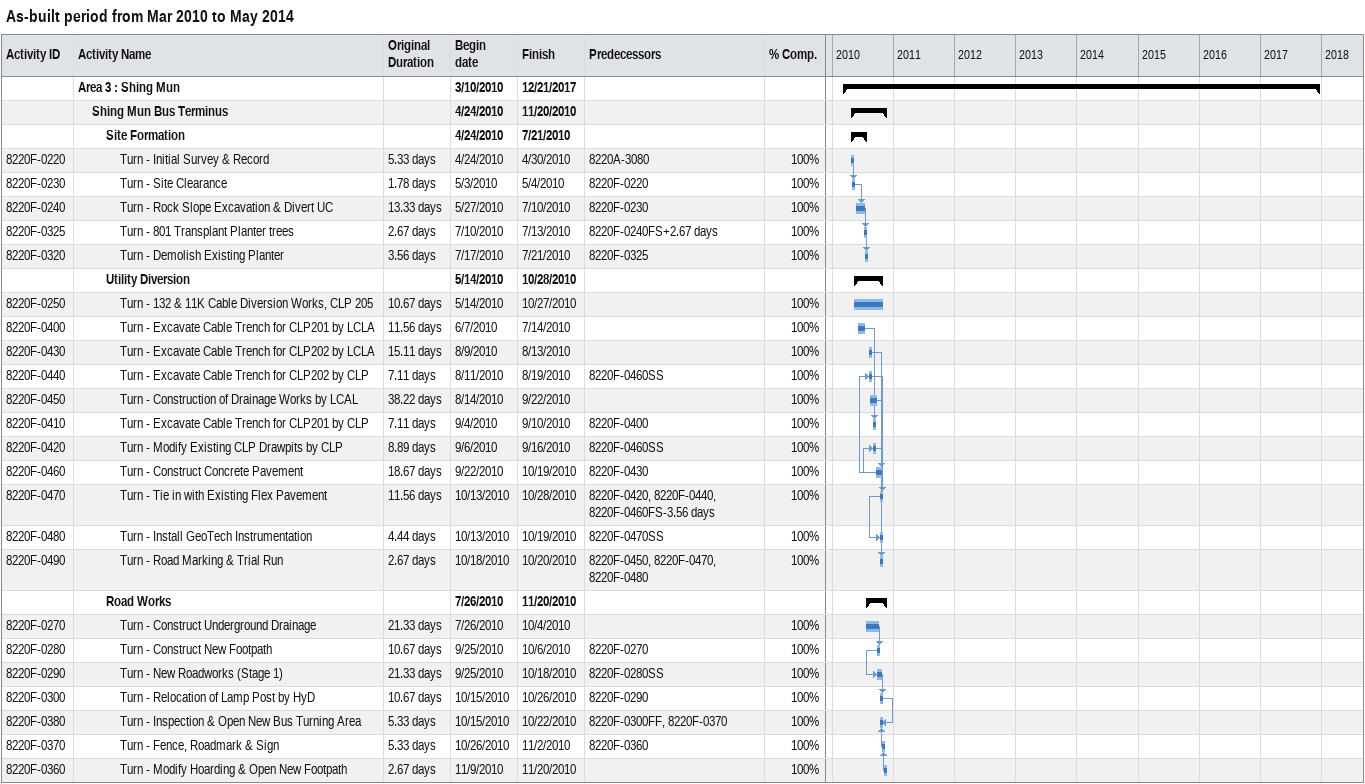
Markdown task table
As-built period from Mar 2010 to May 2014

| ID | Level | Task | Original duration | Start | Finish | Predecessors | % complete |
|---|---|---|---|---|---|---|---|
|  | 1 | **Area 3 : Shing Mun** |  | 2010-03-10 | 2017-12-21 |  |  |
|  | 2 | **Shing Mun Bus Terminus** |  | 2010-04-24 | 2010-11-20 |  |  |
|  | 3 | **Site Formation** |  | 2010-04-24 | 2010-07-21 |  |  |
| 8220F-0220 | 4 | Turn - Initial Survey & Record | 5.33d | 2010-04-24 | 2010-04-30 | 8220A-3080 | 100 |
| 8220F-0230 | 4 | Turn - Site Clearance | 1.78d | 2010-05-03 | 2010-05-04 | 8220F-0220 | 100 |
| 8220F-0240 | 4 | Turn - Rock Slope Excavation & Divert UC | 13.33d | 2010-05-27 | 2010-07-10 | 8220F-0230 | 100 |
| 8220F-0325 | 4 | Turn - 801 Transplant Planter trees | 2.67d | 2010-07-10 | 2010-07-13 | 8220F-0240FS+2.67d | 100 |
| 8220F-0320 | 4 | Turn - Demolish Existing Planter | 3.56d | 2010-07-17 | 2010-07-21 | 8220F-0325 | 100 |
|  | 3 | **Utility Diversion** |  | 2010-05-14 | 2010-10-28 |  |  |
| 8220F-0250 | 4 | Turn - 132 & 11K Cable Diversion Works, CLP 205 | 10.67d | 2010-05-14 | 2010-10-27 |  | 100 |
| 8220F-0400 | 4 | Turn - Excavate Cable Trench for CLP201 by LCLA | 11.56d | 2010-06-07 | 2010-07-14 |  | 100 |
| 8220F-0430 | 4 | Turn - Excavate Cable Trench for CLP202 by LCLA | 15.11d | 2010-08-09 | 2010-08-13 |  | 100 |
| 8220F-0440 | 4 | Turn - Excavate Cable Trench for CLP202 by CLP | 7.11d | 2010-08-11 | 2010-08-19 | 8220F-0460SS | 100 |
| 8220F-0450 | 4 | Turn - Construction of Drainage Works by LCAL | 38.22d | 2010-08-14 | 2010-09-22 |  | 100 |
| 8220F-0410 | 4 | Turn - Excavate Cable Trench for CLP201 by CLP | 7.11d | 2010-09-04 | 2010-09-10 | 8220F-0400 | 100 |
| 8220F-0420 | 4 | Turn - Modify Existing CLP Drawpits by CLP | 8.89d | 2010-09-06 | 2010-09-16 | 8220F-0460SS | 100 |
| 8220F-0460 | 4 | Turn - Construct Concrete Pavement | 18.67d | 2010-09-22 | 2010-10-19 | 8220F-0430 | 100 |
| 8220F-0470 | 4 | Turn - Tie in with Existing Flex Pavement | 11.56d | 2010-10-13 | 2010-10-28 | 8220F-0420, 8220F-0440, 8220F-0460FS-3.56d | 100 |
| 8220F-0480 | 4 | Turn - Install GeoTech Instrumentation | 4.44d | 2010-10-13 | 2010-10-19 | 8220F-0470SS | 100 |
| 8220F-0490 | 4 | Turn - Road Marking & Trial Run | 2.67d | 2010-10-18 | 2010-10-20 | 8220F-0450, 8220F-0470, 8220F-0480 | 100 |
|  | 3 | **Road Works** |  | 2010-07-26 | 2010-11-20 |  |  |
| 8220F-0270 | 4 | Turn - Construct Underground Drainage | 21.33d | 2010-07-26 | 2010-10-04 |  | 100 |
| 8220F-0280 | 4 | Turn - Construct New Footpath | 10.67d | 2010-09-25 | 2010-10-06 | 8220F-0270 | 100 |
| 8220F-0290 | 4 | Turn - New Roadworks (Stage 1) | 21.33d | 2010-09-25 | 2010-10-18 | 8220F-0280SS | 100 |
| 8220F-0300 | 4 | Turn - Relocation of Lamp Post by HyD | 10.67d | 2010-10-15 | 2010-10-26 | 8220F-0290 | 100 |
| 8220F-0380 | 4 | Turn - Inspection & Open New Bus Turning Area | 5.33d | 2010-10-15 | 2010-10-22 | 8220F-0300FF, 8220F-0370 | 100 |
| 8220F-0370 | 4 | Turn - Fence, Roadmark & Sign | 5.33d | 2010-10-26 | 2010-11-02 | 8220F-0360 | 100 |
| 8220F-0360 | 4 | Turn - Modify Hoarding & Open New Footpath | 2.67d | 2010-11-09 | 2010-11-20 |  | 100 |
